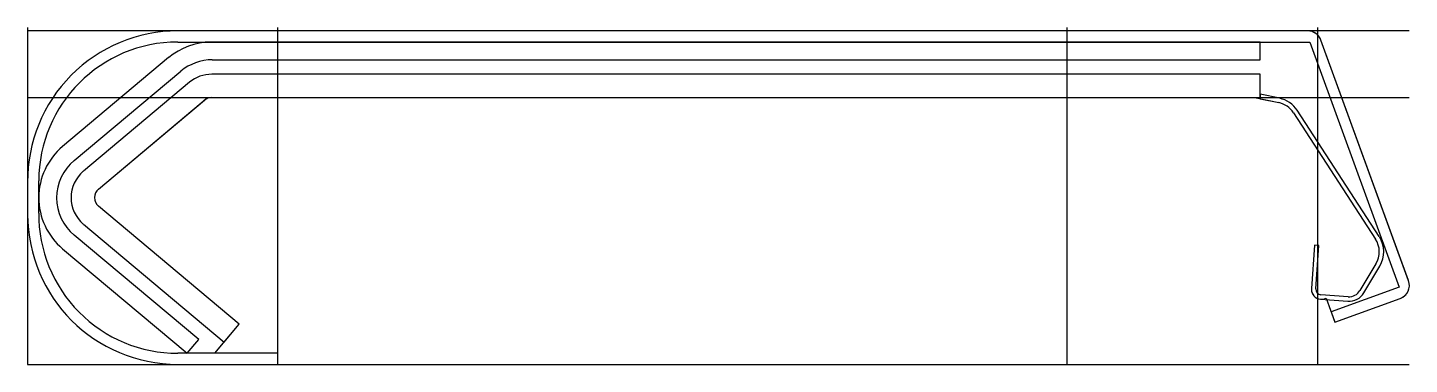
# Model space of a CAD drawing. Extents: x -45 to 204, y -48 to 13.
import ezdxf

# ---------------------------------------------------------------- set-up
doc = ezdxf.new("R2010")
doc.units = 0
doc.layers.get('0').update_dxf_attribs({"linetype": 'CONTINUOUS'})

msp = doc.modelspace()

# ---------------------------------------------------------------- linework, layer by layer
at = {"linetype": 'CONTINUOUS'}
for p, q in [((-44.59, 12.59), (-44.59, -48)), ((0.41, -48), (0.41, 12.59)), ((142.39, -48), (142.39, 12.59)), ((187.39, 12.59), (187.39, -48)), ((203.89, 12), (-44.59, 12)), ((185.66, 12), (-17.59, 12)), ((185.63, 12), (-17.59, 12)), ((-17.59, 10), (185.99, 10)), ((177.09, 10), (-11.61, 10)), ((177.09, 6.8), (177.09, 10)), ((185.99, 10), (202.04, -34.09)), ((203.75, -32.93), (187.99, 10.35)), ((203.75, -32.94), (187.99, 10.35)), ((-19.23, 7.19), (-38.3, -8.81)), ((-11.38, 6.8), (177.09, 6.8)), ((-36.24, -11.29), (-17.03, 4.75)), ((-15.5, 2.75), (-34.57, -13.25)), ((177.09, 4.2), (-11.46, 4.2)), ((177.09, 0), (177.09, 4.2)), ((-44.59, 0), (203.89, 0)), ((-31.87, -16.47), (-12.25, 0)), ((-12.25, 0), (176.03, 0)), ((-11.52, 0), (177.09, 0)), ((176.03, 0), (180.41, -0.91)), ((177.09, 0.62), (177.09, -0.22)), ((180.58, -0.13), (177.09, 0.62)), ((-31.87, -16.47), (-12.8, -0.47)), ((177.09, -0.22), (180.41, -0.91)), ((198.5, -25.02), (183.73, -2.29)), ((183.06, -2.73), (197.82, -25.46)), ((183.06, -2.73), (197.82, -25.46)), ((-44.59, -15.23), (-44.59, -21.01)), ((-44.59, -15.23), (-44.59, -21.01)), ((-42.59, -20.78), (-42.59, -15)), ((-6.54, -40.79), (-31.87, -19.53)), ((-6.54, -40.79), (-31.87, -19.53)), ((-13.83, -43.55), (-36.22, -24.76)), ((-34.57, -22.75), (-9.24, -44.01)), ((-38.3, -27.2), (-15.89, -46)), ((186.82, -26.58), (186.28, -34.36)), ((186.82, -26.58), (186.28, -34.36)), ((187.62, -26.63), (186.82, -26.58)), ((187.62, -26.63), (186.82, -26.58)), ((187.07, -34.42), (187.62, -26.63)), ((187.07, -34.42), (187.62, -26.63)), ((197.9, -29.92), (195.02, -34.71)), ((197.9, -29.92), (195.02, -34.71)), ((195.71, -35.13), (198.59, -30.33)), ((202.04, -34.09), (189.82, -38.54)), ((187.94, -36.28), (192.83, -36.62)), ((192.89, -35.82), (188, -35.48)), ((192.89, -35.82), (188, -35.48)), ((188.93, -36.07), (190.51, -40.42)), ((190.51, -40.42), (202.25, -36.14)), ((190.51, -40.42), (202.25, -36.14)), ((189.82, -38.54), (190.51, -40.42)), ((-10.91, -46), (-6.54, -40.79)), ((-9.24, -44.01), (-6.54, -40.79)), ((-15.89, -46), (-13.83, -43.55)), ((0.41, -46), (-17.59, -46)), ((0.41, -46), (-10.91, -46)), ((0.41, -48), (0.41, -46)), ((0.41, -48), (0.41, -46)), ((-44.59, -48), (203.89, -48)), ((-17.59, -48), (0.41, -48)), ((-17.59, -48), (0.41, -48))]:
    msp.add_line(p, q, dxfattribs=at)
for centre, radius, start, end in [((-17.59, -15), 27, 89.9979, 180.4881), ((-17.59, -15), 27, 89.9979, 180.4881), ((-17.59, -15), 25, 90, 180), ((-11.51, -2), 12, 90.4628, 130.0217), ((185.64, 9.5), 2.5, 19.8765, 90.2047), ((185.64, 9.5), 2.5, 19.8747, 89.5165), ((-11.38, -2), 8.8, 89.9741, 129.9107), ((-11.52, -2), 6.2, 89.4913, 129.996), ((-11.51, -2), 2, 90.2315, 130.0937), ((179.54, -5.02), 4.2, 33.0171, 78.0209), ((179.54, -5.02), 4.2, 33.0171, 78.0209), ((179.54, -5.02), 5, 33.1069, 78.0151), ((-30.59, -18), 12, 129.9817, 230.0183), ((-30.57, -18.02), 8.8, 130.1477, 230.0225), ((-30.59, -18), 6.2, 129.9925, 230.0075), ((-30.58, -18), 2, 130.093, 229.907), ((-30.58, -18), 2, 130.093, 229.907), ((-17.59, -21), 27, 180.0212, 270), ((-17.59, -21), 27, 180.0212, 270), ((-17.59, -21), 25, 179.4958, 270.0022), ((194.3, -27.75), 4.2, 328.952, 33.1032), ((194.3, -27.75), 4.2, 328.952, 33.1032), ((194.31, -27.75), 5, 328.8928, 33.0492), ((188.08, -34.49), 1.8, 175.9956, 298.3374), ((188.08, -34.49), 1.8, 176.0141, 265.6781), ((188.07, -34.48), 1, 176.4271, 266.0976), ((188.07, -34.48), 1, 176.4271, 266.0976), ((193.05, -33.53), 2.3, 266.0489, 329.0016), ((193.05, -33.53), 2.3, 266.0489, 329.0016), ((201.4, -33.79), 2.5, 289.8298, 20.0778), ((201.4, -33.79), 2.5, 289.9081, 19.8622), ((193.06, -33.53), 3.1, 265.8215, 328.8891)]:
    msp.add_arc(centre, radius, start, end, dxfattribs=at)

doc.saveas('drawing.dxf')
